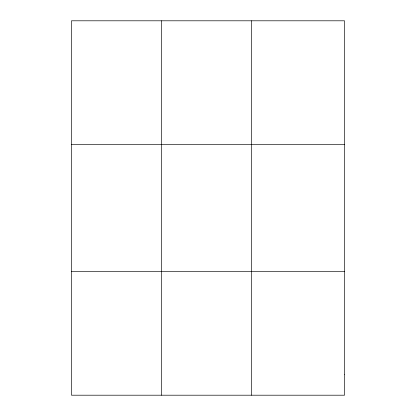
<?xml version="1.0" encoding="UTF-8"?>
<svg xmlns="http://www.w3.org/2000/svg" width="416" height="416" viewBox="0 0 416 416"><rect width="100%" height="100%" fill="white"/><g stroke="black" fill="none" stroke-linecap="round" stroke-linejoin="round"><path stroke-width="0.62" d="M161.58 395.2L161.58 20.8M251.69 395.2L251.69 20.8M71.464 144.352L344.536 144.352M71.464 271.648L344.536 271.648M344.536 374.608L344.536 395.2L71.464 395.2L71.464 20.8L344.536 20.8L344.536 374.608"/></g></svg>
